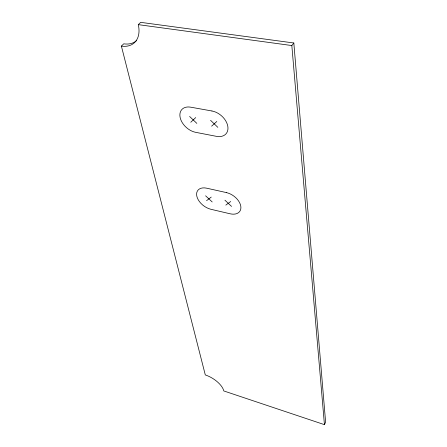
<?xml version="1.0" encoding="UTF-8"?>
<svg xmlns="http://www.w3.org/2000/svg" width="447" height="447" viewBox="0 0 447 447"><rect width="100%" height="100%" fill="white"/><g stroke="black" fill="none" stroke-linecap="round" stroke-linejoin="round"><path stroke-width="0.67" d="M324.438 424.65L325.612 422.13L293.83 42.985L140.671 22.35L138.291 24.635A29.044 19.204 50 0 1 121.388 46.102L205.296 374.927A17.863 8.459 31.5 0 1 223.802 390.946L324.438 424.65L291.83 45.555L293.83 42.985M121.388 46.102L123.735 43.828A28.943 19.221 50.1 0 0 136.614 40.548M190.774 122.249L195.713 117.578M211.621 126.166L216.817 121.478M206.581 200.664L211.235 197.088M225.824 205.1L230.708 201.524M138.291 24.635L291.83 45.555M205.598 195.803L212.191 201.955M224.942 200.211L231.557 206.419M189.606 116.455L196.848 123.389M210.565 120.321L217.834 127.334M211.934 110.985L190.701 107.179A15.382 10.393 41.4 0 0 180.102 117.321A15.382 10.393 41.4 0 0 195.691 132.334L216.415 136.341A15.511 10.678 40.3 0 0 227.791 126.194A15.511 10.678 40.3 0 0 211.934 110.985M226.355 192.584L206.782 188.209A13.946 8.795 36.6 0 0 196.769 195.982A13.946 8.795 36.6 0 0 210.967 209.297L230.104 213.789A14.075 9.001 35.5 0 0 240.771 206.061A14.075 9.001 35.5 0 0 226.355 192.584"/></g></svg>
